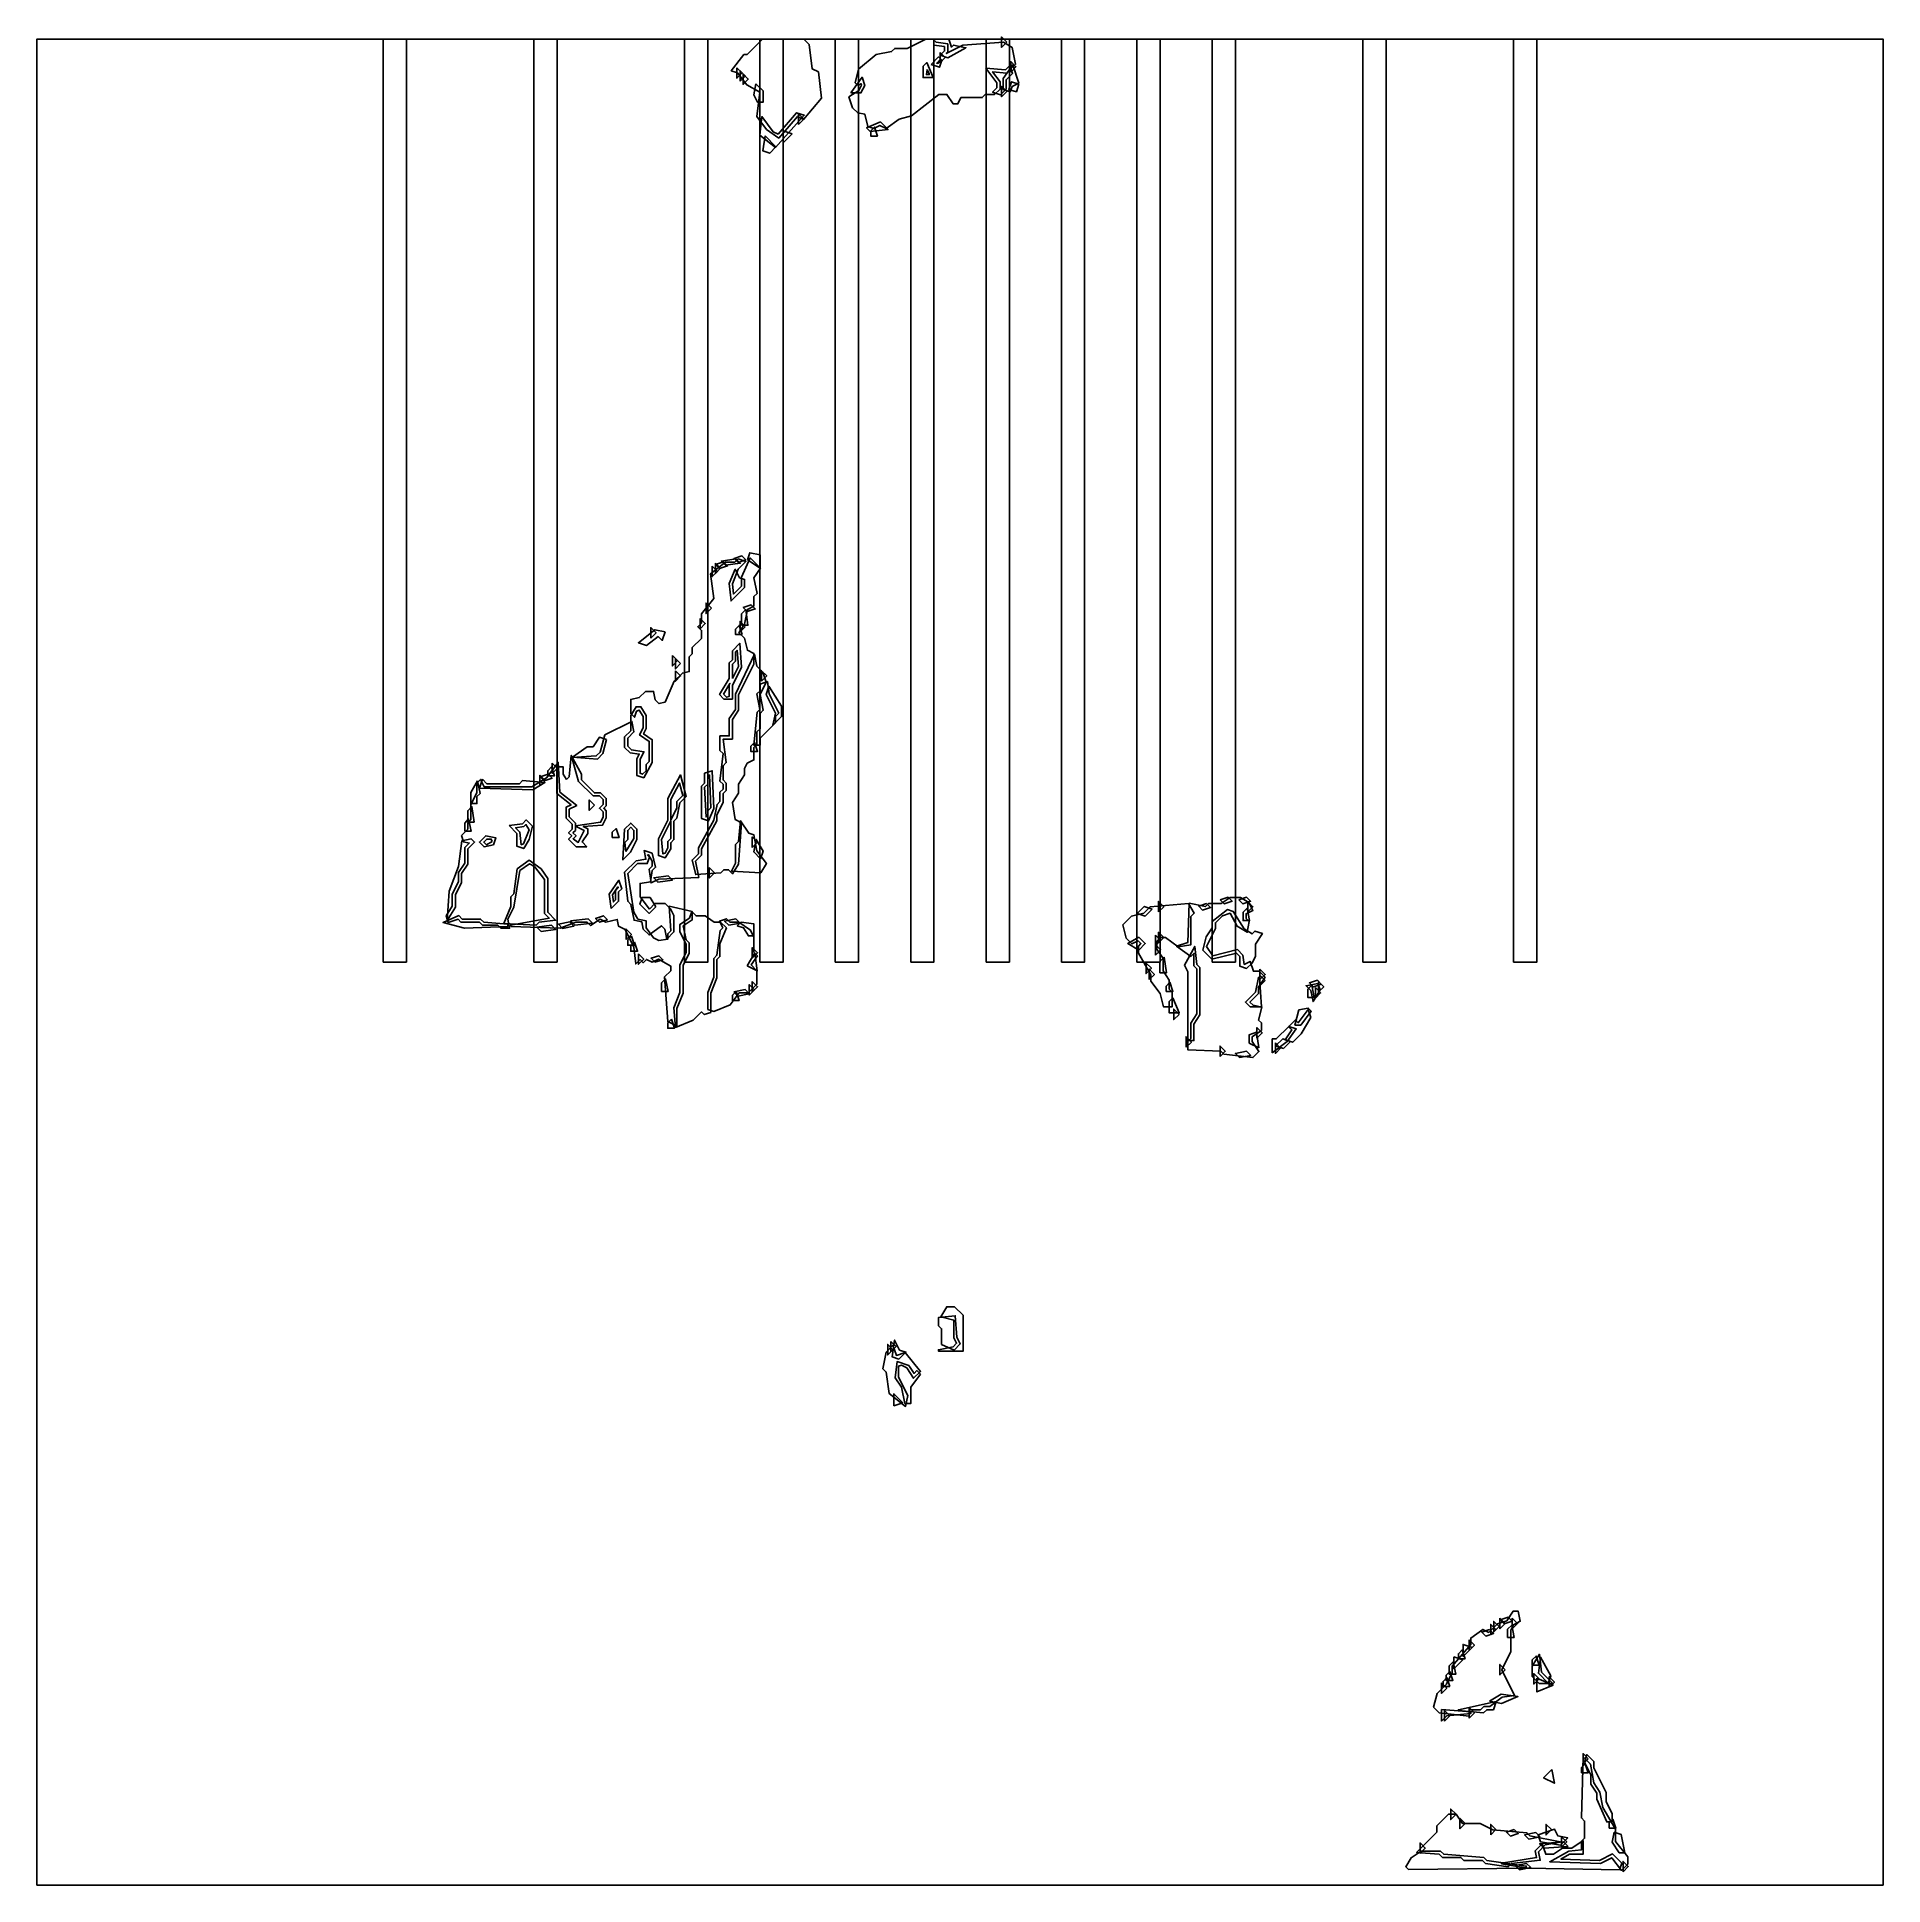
# Model space of a CAD drawing. Header units: millimetres. Extents: x 0 to 283, y 0 to 283.
import ezdxf

# ---------------------------------------------------------------- set-up
doc = ezdxf.new("R2010")
doc.units = ezdxf.units.MM
for name, color, linetype in [('CUT_OUTLINE', 5, 'Continuous'), ('CUT_SLOT', 1, 'Continuous'), ('ENG_D', 3, 'Continuous'), ('ENG_K', 2, 'Continuous'), ('ENG_L', 4, 'Continuous')]:
    doc.layers.add(name, color=color, linetype=linetype)

msp = doc.modelspace()

# ---------------------------------------------------------------- linework, layer by layer
at = {"layer": 'CUT_OUTLINE'}
msp.add_lwpolyline([(0, 0), (282.84, 0), (282.84, 282.84), (0, 282.84), (0, 0)], close=True, dxfattribs=at)
at = {"layer": 'CUT_SLOT'}
for points in [[(53.04, 141.42), (56.6, 141.42), (56.6, 282.84), (53.04, 282.84), (53.04, 141.42)], [(76.13, 141.42), (79.69, 141.42), (79.69, 282.84), (76.13, 282.84), (76.13, 141.42)], [(99.22, 141.42), (102.79, 141.42), (102.79, 282.84), (99.22, 282.84), (99.22, 141.42)], [(110.77, 141.42), (114.34, 141.42), (114.34, 282.84), (110.77, 282.84), (110.77, 141.42)], [(122.32, 141.42), (125.88, 141.42), (125.88, 282.84), (122.32, 282.84), (122.32, 141.42)], [(133.87, 141.42), (137.43, 141.42), (137.43, 282.84), (133.87, 282.84), (133.87, 141.42)], [(145.41, 141.42), (148.98, 141.42), (148.98, 282.84), (145.41, 282.84), (145.41, 141.42)], [(156.96, 141.42), (160.52, 141.42), (160.52, 282.84), (156.96, 282.84), (156.96, 141.42)], [(168.51, 141.42), (172.07, 141.42), (172.07, 282.84), (168.51, 282.84), (168.51, 141.42)], [(180.05, 141.42), (183.62, 141.42), (183.62, 282.84), (180.05, 282.84), (180.05, 141.42)], [(203.15, 141.42), (206.71, 141.42), (206.71, 282.84), (203.15, 282.84), (203.15, 141.42)], [(226.24, 141.42), (229.81, 141.42), (229.81, 282.84), (226.24, 282.84), (226.24, 141.42)]]:
    msp.add_lwpolyline(points, close=True, dxfattribs=at)
at = {"layer": 'ENG_D'}
for points in [[(139.06, 281.7), (137.41, 281.93), (137.41, 282.84), (139.71, 282.84), (140.11, 281.63), (140.4, 281.92), (142.33, 281.53), (139.56, 279.99), (138.39, 280.38), (139.06, 281.05), (139.06, 281.7)], [(138.36, 280.82), (139.16, 280.01), (138.36, 279.21), (138.36, 280.82)], [(148.59, 282.37), (147.79, 281.57), (147.79, 283.18), (148.59, 282.37)], [(107.24, 278.46), (108.05, 277.66), (107.24, 276.85), (107.24, 278.46)], [(107.72, 276.38), (107.72, 277.99), (108.52, 277.19), (107.72, 276.38)], [(108.19, 277.52), (108.99, 276.71), (108.19, 275.91), (108.19, 277.52)], [(137.3, 276.95), (135.76, 276.95), (135.76, 278.7), (136.32, 279.25), (137.3, 276.95)], [(136.98, 278.97), (138.12, 280.11), (138.63, 279.61), (138.27, 278.54), (136.98, 278.97)], [(147.08, 275.4), (147.08, 276.16), (145.39, 278.41), (148.4, 278.14), (149.07, 278.8), (149.47, 277.59), (148.49, 276.62), (148.49, 275.2), (147.61, 274.32), (146.41, 274.73), (147.08, 275.4)], [(149.2, 277.8), (149.2, 279.4), (150, 278.6), (149.2, 277.8)], [(110.16, 276.01), (111.25, 274.93), (111.25, 273.18), (110.4, 273.18), (109.83, 274.32), (110.16, 276.01)], [(124.7, 274.59), (126.41, 276.99), (126.83, 275.75), (126.25, 274.59), (124.7, 274.59)], [(150.44, 275.92), (150.06, 274.77), (148.9, 275.15), (149.29, 276.31), (150.44, 275.92)], [(113.17, 266.26), (110.77, 268.12), (111.08, 270.97), (112.82, 268.65), (113.55, 268.29), (116.36, 271.57), (117.56, 271.17), (113.17, 266.26)], [(129.22, 270.16), (130.39, 268.99), (127.66, 268.69), (127.1, 269.25), (129.22, 270.16)], [(65.02, 160.81), (66, 161.79), (66, 162.73), (66.47, 163.2), (66.47, 165.52), (67.41, 167.4), (67.41, 168.86), (67.95, 169.4), (68.5, 168.29), (75.83, 168.29), (78.09, 169.65), (79.86, 172.01), (80.13, 167.47), (82.69, 165.42), (81.55, 164.85), (81.55, 163.67), (82.5, 162.73), (82.5, 162.3), (86.35, 162.85), (86.74, 163.63), (86.74, 164.42), (86.17, 164.99), (86.74, 165.56), (86.74, 166.31), (86.17, 166.88), (85.23, 166.88), (82.99, 169.11), (81.95, 172.75), (85.69, 173), (86.29, 173.6), (87.01, 176.23), (91.15, 178.3), (91.47, 176.7), (90.51, 175.74), (90.51, 174.52), (91.09, 173.93), (92.99, 173.66), (92.4, 172.48), (92.4, 170.35), (92.8, 170.21), (93.34, 170.75), (93.34, 171.69), (93.81, 172.16), (93.81, 175.24), (92.33, 176.22), (92.87, 177.3), (92.87, 179.07), (92.29, 180.03), (91.87, 179.89), (91.56, 178.93), (90.98, 179.51), (90.98, 181.68), (92.28, 181.94), (93.24, 182.9), (94.47, 182.9), (94.73, 181.61), (95.3, 181.04), (96.23, 181.23), (97.62, 184.45), (98.88, 185.71), (99.94, 185.93), (99.94, 188.19), (100.41, 188.66), (100.41, 189.6), (101.82, 191.02), (101.82, 192.24), (101.25, 192.8), (101.82, 193.37), (101.82, 194.77), (103.7, 197.12), (103.22, 200.92), (105.51, 202.7), (106.91, 202.7), (107.42, 203.21), (108.62, 202.81), (107.45, 201.63), (106.54, 199.37), (106.72, 197.8), (107.95, 199.03), (107.95, 200.4), (109.29, 203.35), (110.85, 201.79), (109.85, 200.3), (110.33, 197.91), (109.84, 197.42), (109.84, 195.96), (108.87, 195.47), (108.41, 193.18), (107.55, 191.89), (108.4, 191.04), (108.86, 189.2), (109.84, 188.71), (109.84, 187.09), (107.48, 182.38), (107.48, 180.01), (106.54, 178.59), (106.54, 175.6), (105.15, 175.6), (105.61, 171.98), (105.12, 171.49), (105.12, 169.33), (105.59, 168.86), (105.59, 167.72), (105.12, 167.25), (105.12, 165.88), (104.18, 163.99), (104.18, 163.04), (101.82, 158.8), (101.82, 157.82), (100.9, 156.9), (101.4, 154.4), (95.28, 154.15), (94.09, 153.56), (93.8, 155.65), (94.28, 156.13), (94.28, 156.91), (93.7, 157.87), (93.54, 157.82), (93.84, 157.51), (93.51, 156.51), (92.02, 156.51), (90.53, 155.01), (91.44, 149.05), (92.07, 148), (93.34, 147.74), (93.34, 146.68), (94.44, 145.14), (95.26, 144.73), (96.64, 144.93), (96.64, 145.76), (97.1, 146.23), (96.85, 149.97), (100.41, 149.15), (100.41, 147.89), (99.02, 146.97), (99.45, 144.84), (99.94, 144.35), (99.94, 142.78), (98.99, 140.89), (98.99, 136.66), (98.05, 134.3), (98.05, 131.61), (96.65, 132.31), (96.16, 139.15), (97.11, 140.1), (97.11, 140.81), (95.22, 141.86), (94.28, 141.39), (93.38, 141.84), (92.87, 141.32), (92.4, 141.8), (91.74, 141.14), (91.46, 143.71), (90.1, 146.43), (89.12, 146.92), (88.91, 147.97), (87.18, 147.54), (86.28, 147.98), (84.82, 147.01), (84.28, 147.55), (82.54, 147.55), (80.18, 146.61), (72.61, 146.89), (72.59, 147.1), (78.48, 148.17), (77.78, 148.87), (77.78, 154.07), (76.21, 156.08), (75.45, 156.47), (73.99, 155.43), (73.06, 149.83), (72.14, 147.99), (72.41, 146.61), (71.08, 146.61), (70.61, 147.08), (68.26, 147.08), (67.78, 147.55), (64.96, 147.55), (64.52, 147.99), (63.02, 147.49), (62.67, 148.53), (63.64, 149.98), (63.64, 151.85), (64.58, 153.73), (64.58, 155.16), (65.53, 156.58), (65.53, 158.96), (66.23, 159.66), (65.34, 159.84), (65.02, 160.81)], [(96.24, 192.04), (95.8, 190.72), (95.2, 191.31), (93.38, 189.95), (92.14, 190.36), (94.69, 192.35), (96.24, 192.04)], [(97.35, 188.42), (98.15, 187.62), (97.35, 186.81), (97.35, 188.42)], [(98.62, 187.15), (97.82, 186.34), (97.82, 187.95), (98.62, 187.15)], [(106.54, 184.85), (107.48, 186.72), (107.28, 189.21), (107.01, 188.94), (107.01, 187.52), (106.54, 187.05), (106.54, 184.85)], [(97.82, 186.07), (98.62, 185.26), (97.82, 184.46), (97.82, 186.07)], [(105.18, 182.47), (105.66, 182), (106.07, 182.13), (106.07, 183.9), (106.17, 184.12), (105.18, 182.47)], [(112.19, 182.5), (113.66, 179.56), (113.14, 179.04), (113.14, 178.09), (110.78, 175.74), (110.78, 174.66), (109.81, 174.66), (110.32, 179.71), (110.76, 180.15), (110.29, 182.51), (110.78, 183), (110.78, 184.02), (111.92, 184.4), (112.19, 182.5)], [(111.02, 184.46), (111.02, 186.07), (111.82, 185.26), (111.02, 184.46)], [(109.37, 174.52), (109.94, 175.09), (110.4, 173.71), (109.37, 173.71), (109.37, 174.52)], [(102.3, 168.2), (102.52, 163.66), (102.77, 163.75), (102.77, 164.62), (103.23, 165.08), (103.02, 170.09), (102.77, 170.01), (102.77, 168.67), (102.3, 168.2)], [(97.11, 163.16), (98.05, 165.05), (98.05, 166.03), (98.97, 166.95), (98.45, 168.84), (97.11, 166.35), (97.11, 163.16)], [(85.42, 165.46), (84.62, 164.66), (84.62, 166.27), (85.42, 165.46)], [(74.59, 162.18), (73.33, 162), (74, 161.33), (74.21, 159.41), (74.54, 159.52), (75.4, 161.67), (74.91, 162.49), (74.59, 162.18)], [(82.5, 162.25), (82.5, 161.59), (82.12, 161.22), (82.59, 160.75), (82.15, 160.31), (82.92, 159.76), (83.83, 161.59), (82.5, 162.25)], [(90.2, 158.38), (91.45, 160.35), (91.45, 161.59), (90.98, 162.07), (90.51, 161.59), (90.51, 160.18), (90.05, 159.72), (90.2, 158.38)], [(96.24, 158.11), (96.64, 158.92), (96.64, 159.9), (97.11, 160.38), (97.11, 163.05), (95.7, 160.23), (95.9, 158), (96.24, 158.11)], [(110.91, 155.08), (106.4, 155.35), (107.01, 156.56), (107.01, 159.43), (107.49, 159.91), (107.78, 163.09), (109.05, 161.18), (109.81, 160.93), (110.29, 158.49), (111.77, 156.52), (110.91, 155.08)], [(69.72, 159.91), (69.6, 160.28), (68.92, 160.28), (68.45, 159.81), (68.86, 159.4), (69.72, 159.91)], [(103, 155.9), (103.81, 155.09), (103, 154.29), (103, 155.9)], [(88.62, 150.95), (88.62, 152.36), (89.06, 152.8), (89.02, 152.93), (88.16, 151.73), (88.32, 150.64), (88.62, 150.95)], [(94.81, 149.87), (93.81, 148.87), (92.36, 150.31), (92.7, 151.32), (93.94, 151.32), (94.81, 149.87)], [(171.83, 149.1), (171.83, 150.71), (172.63, 149.91), (171.83, 149.1)], [(187.62, 130.92), (186.2, 129.98), (186.2, 129.24), (187.22, 127.72), (186.29, 126.8), (181.85, 127.29), (181.39, 127.76), (176.31, 128), (176.31, 129.26), (176.78, 129.73), (176.78, 132.06), (177.72, 133.48), (177.72, 140.38), (177.25, 140.85), (177.25, 142.74), (176.8, 142.29), (174.61, 143.86), (176.31, 144.42), (176.55, 150.43), (179.06, 149.93), (179.51, 150.38), (181.42, 150.38), (182.83, 151.32), (184.38, 151.32), (185.68, 150.54), (186.29, 149.33), (185.26, 148.82), (185.26, 148.12), (185.75, 147.63), (185.43, 146), (183.91, 146.91), (182.79, 148.91), (181.62, 148.52), (180.55, 147.45), (180.55, 146.55), (179.17, 143.8), (180.18, 142.4), (183.92, 143.33), (184.78, 142.48), (184.98, 141.07), (185.87, 141.52), (186.37, 140.01), (187.25, 140.01), (188.16, 139.09), (187.15, 137.58), (187.15, 136.61), (185.83, 135.29), (186.32, 134.8), (187.67, 134.53), (187.17, 132.54), (187.62, 132.09), (187.62, 130.92)], [(102.77, 134.18), (102.77, 136.75), (103.71, 139.11), (103.71, 141.99), (104.19, 142.47), (104.66, 146.24), (105.07, 146.65), (104.56, 147.69), (105.66, 148.05), (106.16, 147.55), (107.56, 147.55), (109.31, 146.29), (109.84, 145.25), (109.84, 142.93), (110.38, 142.39), (109.43, 140.98), (110.31, 140.1), (110.31, 138.02), (108.99, 136.71), (107.6, 136.71), (106.21, 134.86), (103.72, 133.86), (102.77, 134.18)], [(170.85, 149.54), (169.77, 148.46), (168.56, 148.86), (169.64, 149.94), (170.85, 149.54)], [(168.8, 145.25), (169.8, 144.25), (168.8, 143.25), (167.13, 144.25), (168.8, 145.25)], [(171.36, 145.53), (172.16, 144.72), (171.36, 143.92), (171.36, 145.53)], [(171.83, 144.39), (171.83, 146), (172.63, 145.19), (171.83, 144.39)], [(171.36, 142.5), (171.36, 144.11), (172.16, 143.31), (171.36, 142.5)], [(172.06, 139.77), (172.06, 141.52), (172.7, 142.16), (173.04, 139.77), (172.06, 139.77)], [(169.94, 141.28), (170.75, 140.48), (169.94, 139.67), (169.94, 141.28)], [(170.41, 138.73), (170.41, 140.34), (171.22, 139.54), (170.41, 138.73)], [(173.58, 138.32), (174.04, 136.94), (173.01, 136.94), (173.01, 137.75), (173.58, 138.32)], [(173.48, 135.39), (174.03, 135.94), (175.01, 133.64), (173.48, 133.64), (173.48, 135.39)], [(196.6, 137.15), (195.52, 135.36), (195.18, 137.06), (194.45, 137.79), (196.26, 138.16), (196.6, 137.15)], [(193.32, 134.08), (194.77, 134.37), (195.24, 133.9), (193.63, 131.76), (192.74, 131.76), (193.32, 134.08)], [(189.27, 127.51), (189.27, 129.64), (189.88, 129.64), (191.8, 131.56), (192.95, 131.17), (191.56, 129.23), (189.27, 127.51)], [(138.59, 82.81), (138.59, 85.23), (138.12, 85.7), (138.12, 86.95), (140.69, 87.24), (140.95, 83.97), (141.47, 82.92), (140.53, 81.98), (138.59, 82.81)], [(130.13, 81.67), (131.15, 82.7), (131.67, 81.14), (133.02, 81.59), (135.37, 78.71), (134.31, 77.65), (133.25, 79.25), (132.45, 79.65), (131.99, 79.5), (131.99, 77.84), (133.42, 74.99), (133.09, 73.35), (130.59, 75.3), (130.12, 78.61), (129.62, 79.12), (130.13, 81.67)], [(219.44, 26.87), (219.44, 25.9), (214.85, 26.41), (213.99, 27.27), (214.51, 29.35), (215.95, 30.78), (216.85, 32.58), (216.85, 33.56), (219.67, 36.86), (219.67, 37.83), (221.54, 39.17), (222.46, 38.71), (223.79, 40.04), (225.18, 40.5), (226.15, 41.96), (226.94, 41.96), (227.25, 40.41), (226.21, 39.89), (225.8, 39.07), (225.8, 35.77), (224.42, 33), (226.4, 29.04), (224.48, 28.77), (222.58, 27.34), (221.66, 27.34), (221.19, 26.87), (219.44, 26.87)], [(229.1, 31.96), (229.1, 33.54), (230.2, 35.37), (230.51, 32.64), (232.26, 30.88), (230.18, 30.88), (229.1, 31.96)], [(215.67, 25.12), (215.67, 26.73), (216.47, 25.93), (215.67, 25.12)], [(241.83, 8.55), (241.83, 6.68), (243.72, 4.33), (243.72, 3.2), (242.75, 2.23), (241.29, 4.18), (239.53, 3.3), (231.78, 3.56), (234.69, 5.18), (236.65, 5.4), (236.65, 6.7), (237.12, 7.17), (237.12, 9.8), (236.64, 10.28), (236.9, 19.65), (238.04, 18.5), (238.52, 15.64), (239.46, 14.23), (239.93, 11.87), (241.83, 8.55)], [(214.49, 9.05), (216.28, 10.84), (217.44, 10.84), (218.39, 9.43), (221.14, 9.43), (223.04, 8.48), (228.27, 8.01), (228.75, 7.52), (233.35, 6.6), (233.35, 6.59), (231.1, 6.15), (230.07, 5.11), (230.33, 3.8), (225.91, 3.31), (225.41, 2.81), (221.92, 3.31), (221.46, 3.77), (218.63, 3.77), (218.16, 4.24), (215.33, 4.24), (214.86, 4.72), (211.37, 4.99), (214.49, 8.11), (214.49, 9.05)], [(233.58, 7.4), (234.39, 6.6), (233.58, 5.79), (233.58, 7.4)], [(226.5, 2.97), (228.24, 3.32), (228.87, 2.68), (227.14, 2.34), (226.5, 2.97)]]:
    msp.add_lwpolyline(points, close=True, dxfattribs=at)
at = {"layer": 'ENG_K'}
for points in [[(148.02, 276.79), (149.51, 278.88), (150.43, 276.12), (149.39, 275.6), (149.11, 274.77), (148.02, 275.13), (148.02, 276.79)], [(148.59, 274.83), (147.79, 274.02), (147.79, 275.63), (148.59, 274.83)], [(127.75, 268.8), (128.33, 269.37), (128.78, 267.99), (127.75, 267.99), (127.75, 268.8)], [(111.56, 268.02), (113.23, 266.34), (112.26, 265.37), (111.23, 265.71), (111.56, 268.02)], [(108.85, 203.08), (109.21, 204.15), (110.78, 203.84), (110.78, 201.79), (108.85, 203.08)], [(103.47, 202.09), (104.28, 201.29), (103.47, 200.48), (103.47, 202.09)], [(103.94, 202.57), (104.75, 201.76), (103.94, 200.96), (103.94, 202.57)], [(105.19, 202.74), (105.8, 202.13), (104.59, 201.73), (103.98, 202.34), (105.19, 202.74)], [(105.51, 202.22), (104.86, 202.87), (107.09, 203.19), (107.74, 202.54), (105.51, 202.22)], [(108.62, 203.07), (107.42, 202.67), (106.81, 203.28), (108.02, 203.68), (108.62, 203.07)], [(103.34, 195.63), (102.53, 194.83), (102.53, 196.44), (103.34, 195.63)], [(107.95, 193.04), (107.95, 194.79), (108.59, 195.43), (108.93, 193.04), (107.95, 193.04)], [(108.83, 195.13), (108.22, 195.74), (109.43, 196.14), (110.04, 195.53), (108.83, 195.13)], [(94.05, 191.06), (94.05, 192.67), (94.85, 191.86), (94.05, 191.06)], [(101.59, 194.08), (102.39, 193.28), (101.59, 192.47), (101.59, 194.08)], [(108.04, 191.63), (107.01, 191.63), (107.01, 192.43), (107.58, 193.01), (108.04, 191.63)], [(108.52, 192.8), (107.72, 192), (107.72, 193.61), (108.52, 192.8)], [(112.75, 177.71), (113.13, 179.57), (111.7, 182.42), (112.13, 183.68), (114.08, 180.62), (114.08, 179.04), (112.75, 177.71)], [(87.26, 175.52), (86.72, 173.36), (85.89, 172.53), (82.07, 172.82), (84.31, 174.42), (85.2, 174.42), (86.17, 175.88), (87.26, 175.52)], [(77.07, 168.43), (77.07, 170.04), (77.88, 169.23), (77.07, 168.43)], [(78.32, 170.21), (78.93, 169.6), (77.72, 169.2), (77.11, 169.81), (78.32, 170.21)], [(78.25, 169.94), (78.25, 170.75), (78.83, 171.32), (79.29, 169.94), (78.25, 169.94)], [(78.96, 171.92), (79.76, 171.12), (78.96, 170.32), (78.96, 171.92)], [(98.5, 165.82), (98.03, 163.46), (97.58, 163.01), (97.58, 160.18), (97.11, 159.71), (97.11, 158.8), (96.27, 157.4), (95.22, 157.75), (95.22, 160.33), (96.64, 163.16), (96.64, 166.47), (98.6, 170.1), (99.49, 166.81), (98.5, 165.82)], [(68.25, 169.43), (68.92, 168.76), (73.91, 168.76), (74.39, 169.24), (77.82, 168.93), (75.96, 167.82), (67.79, 168.07), (68.25, 169.43)], [(72.33, 162.33), (74.37, 162.62), (74.95, 163.2), (75.92, 162.24), (75.41, 160.19), (74.59, 158.82), (73.54, 159.16), (73.54, 161.12), (72.33, 162.33)], [(88.15, 160.51), (88.15, 161.32), (88.73, 161.89), (89.19, 160.51), (88.15, 160.51)], [(109.6, 159), (109.6, 160.61), (110.41, 159.81), (109.6, 159)], [(110.88, 157.25), (109.82, 158.31), (110.2, 160.21), (111.27, 158.42), (110.88, 157.25)], [(95.14, 153.66), (94.49, 154.32), (96.72, 154.63), (97.37, 153.98), (95.14, 153.66)], [(179.2, 150.41), (179.81, 149.8), (178.6, 149.4), (177.99, 150.01), (179.2, 150.41)], [(181.29, 150.95), (182.5, 151.35), (183.11, 150.75), (181.9, 150.34), (181.29, 150.95)], [(184.12, 150.95), (185.33, 151.35), (185.93, 150.75), (184.73, 150.34), (184.12, 150.95)], [(185.5, 150.71), (186.3, 149.91), (185.5, 149.1), (185.5, 150.71)], [(68.46, 147.54), (72.13, 147.21), (72.12, 146.89), (65.5, 146.61), (62.22, 147.5), (64.64, 148.54), (65.15, 148.02), (67.98, 148.02), (68.46, 147.54)], [(81.63, 147.57), (82.27, 146.93), (80.53, 146.59), (79.9, 147.22), (81.63, 147.57)], [(81.75, 147.73), (84.47, 148.03), (85.13, 147.37), (82.41, 147.07), (81.75, 147.73)], [(87.41, 147.92), (86.2, 147.52), (85.59, 148.12), (86.8, 148.53), (87.41, 147.92)], [(105.99, 147.06), (105.35, 147.69), (107.09, 148.04), (107.72, 147.4), (105.99, 147.06)], [(107.28, 146.98), (107.87, 147.56), (109.84, 147.28), (109.84, 145.43), (109, 145.43), (108.27, 146.65), (107.28, 146.98)], [(78.81, 147.09), (79.46, 146.44), (77.23, 146.12), (76.57, 146.77), (78.81, 147.09)], [(90.27, 144.86), (90.27, 146.47), (91.08, 145.66), (90.27, 144.86)], [(91.08, 145.39), (91.54, 144.01), (90.51, 144.01), (90.51, 144.82), (91.08, 145.39)], [(91.56, 144.45), (92.02, 143.07), (90.98, 143.07), (90.98, 143.88), (91.56, 144.45)], [(92.16, 142.7), (92.96, 141.89), (92.16, 141.09), (92.16, 142.7)], [(94.69, 141.39), (94.08, 142), (95.29, 142.4), (95.9, 141.79), (94.69, 141.39)], [(108.8, 140.85), (109.98, 142.82), (110.37, 140.07), (108.8, 140.85)], [(109.6, 142.03), (109.6, 143.64), (110.41, 142.84), (109.6, 142.03)], [(96.69, 136.94), (95.7, 136.94), (95.7, 138.22), (96.31, 138.84), (96.69, 136.94)], [(187.64, 134.59), (185.87, 134.59), (185.16, 135.29), (186.69, 136.82), (187.14, 139.07), (187.29, 139.06), (187.64, 134.59)], [(187.38, 140.34), (188.19, 139.54), (187.38, 138.73), (187.38, 140.34)], [(188.19, 138.59), (187.38, 137.79), (187.38, 139.4), (188.19, 138.59)], [(107.11, 136.91), (107.57, 135.53), (106.54, 135.53), (106.54, 136.33), (107.11, 136.91)], [(106.77, 136.85), (108.5, 137.2), (109.14, 136.56), (107.4, 136.22), (106.77, 136.85)], [(109.93, 137.18), (109.13, 136.37), (109.13, 137.98), (109.93, 137.18)], [(109.6, 138.45), (110.41, 137.65), (109.6, 136.85), (109.6, 138.45)], [(194.69, 137.28), (195.31, 137.89), (195.68, 136), (194.69, 136), (194.69, 137.28)], [(196.17, 138.63), (196.78, 138.02), (195.57, 137.62), (194.96, 138.22), (196.17, 138.63)], [(174.99, 133.41), (174.18, 132.6), (174.18, 134.21), (174.99, 133.41)], [(97.21, 132.67), (97.67, 131.29), (96.64, 131.29), (96.64, 132.09), (97.21, 132.67)], [(181.26, 126.95), (181.26, 128.56), (182.06, 127.75), (181.26, 126.95)], [(184.24, 126.79), (183.61, 127.42), (185.34, 127.77), (185.98, 127.13), (184.24, 126.79)], [(140.58, 88.62), (141.89, 87.31), (141.89, 81.79), (138.14, 81.79), (138.12, 82.03), (140.36, 82.48), (140.9, 83.01), (140.48, 83.85), (140.48, 86.55), (138.46, 87.06), (139.4, 88.62), (140.58, 88.62)], [(131.15, 82.02), (130.34, 81.22), (130.34, 82.83), (131.15, 82.02)], [(130.81, 83.3), (131.62, 82.5), (130.81, 81.69), (130.81, 83.3)], [(132.67, 73.91), (131.29, 73.45), (131.29, 75.29), (132.67, 73.91)], [(222.74, 38.32), (222.74, 39.93), (223.54, 39.13), (222.74, 38.32)], [(224.01, 39.6), (223.21, 38.79), (223.21, 40.4), (224.01, 39.6)], [(224.15, 40.87), (224.96, 40.07), (224.15, 39.26), (224.15, 40.87)], [(226, 40.44), (224.8, 40.04), (224.19, 40.64), (225.4, 41.05), (226, 40.44)], [(219.88, 36.4), (218.5, 35.02), (218.5, 36.86), (219.88, 36.4)], [(219.44, 37.57), (220.24, 36.77), (219.44, 35.96), (219.44, 37.57)], [(222.57, 39.16), (223.17, 38.55), (221.97, 38.15), (221.36, 38.76), (222.57, 39.16)], [(216.37, 33.57), (216.99, 34.18), (217.37, 32.29), (216.37, 32.29), (216.37, 33.57)], [(217.08, 34.98), (218.46, 34.52), (217.08, 33.14), (217.08, 34.98)], [(218.82, 34.65), (217.79, 34.65), (217.79, 35.45), (218.36, 36.03), (218.82, 34.65)], [(229.1, 33.71), (229.1, 34.51), (229.68, 35.08), (230.14, 33.71), (229.1, 33.71)], [(216.47, 30.41), (215.43, 30.41), (215.43, 31.21), (216.01, 31.78), (216.47, 30.41)], [(216.48, 32.73), (216.94, 31.35), (215.9, 31.35), (215.9, 32.15), (216.48, 32.73)], [(230.14, 31.58), (229.34, 30.78), (229.34, 32.39), (230.14, 31.58)], [(229.81, 31.71), (232.29, 30.64), (229.81, 29.58), (229.81, 31.71)], [(215.2, 30.97), (216, 30.17), (215.2, 29.37), (215.2, 30.97)], [(222.57, 28.17), (224.34, 29.24), (226.9, 28.87), (224.41, 27.8), (222.57, 28.17)], [(219.67, 26.54), (219.68, 26.27), (216.01, 25.94), (215.2, 25.12), (215.2, 26.89), (219.67, 26.54)], [(221.65, 26.39), (217.79, 26.74), (217.79, 26.85), (223.57, 28.13), (223.14, 26.87), (222.13, 26.87), (221.65, 26.39)], [(237.69, 19.33), (236.88, 18.52), (236.88, 20.13), (237.69, 19.33)], [(232.08, 17.68), (232.49, 15.6), (230.83, 16.43), (232.08, 17.68)], [(236.65, 18.01), (237.22, 18.59), (237.68, 17.21), (236.65, 17.21), (236.65, 18.01)], [(217.42, 10.84), (216.61, 10.04), (216.61, 11.65), (217.42, 10.84)], [(211.9, 4.85), (211.9, 6.46), (212.7, 5.66), (211.9, 4.85)], [(242.47, 2.35), (228.37, 2.59), (224.39, 3.26), (224.39, 3.35), (229.77, 4.2), (229.55, 5.26), (230.62, 6.33), (231.16, 4.71), (232.33, 4.71), (233.75, 5.66), (235.16, 5.66), (236.88, 6.8), (236.88, 4.71), (234.82, 4.71), (233.49, 3.98), (239.42, 3.77), (241.41, 4.77), (242.81, 3.36), (242.47, 2.35)], [(234.58, 5.93), (230.9, 5.65), (230.22, 6.32), (233.91, 6.61), (234.58, 5.93)], [(243.01, 2.02), (243.01, 3.63), (243.81, 2.83), (243.01, 2.02)]]:
    msp.add_lwpolyline(points, close=True, dxfattribs=at)
at = {"layer": 'ENG_L'}
for points in [[(107.34, 277.69), (106.38, 278.01), (108.31, 280.49), (108.8, 280.49), (111.15, 282.84), (117.48, 282.84), (118.31, 282.01), (118.78, 278.28), (119.72, 277.81), (120.22, 273.81), (117.44, 270.53), (116.5, 271), (113.65, 267.68), (111.79, 269), (110.3, 270.99), (110.76, 274.7), (108.74, 275.83), (107.34, 277.69)], [(124.95, 272.34), (124.41, 273.98), (125.92, 274.99), (126.32, 275.79), (126.23, 276.04), (125.87, 275.67), (125.37, 276.17), (125.89, 278.26), (128.59, 280.47), (130.93, 280.94), (131.42, 281.43), (133.35, 281.43), (136.18, 282.84), (137.28, 282.84), (137.76, 282.36), (139.54, 282.1), (139.54, 280.86), (139.32, 280.64), (141.83, 281.9), (148.08, 282.38), (149.41, 281.58), (149.93, 278.99), (148.58, 277.65), (146.41, 277.85), (147.55, 276.32), (147.55, 275.2), (146.7, 274.36), (145.29, 274.36), (144.82, 273.89), (141.57, 273.89), (141.1, 272.94), (140.35, 272.94), (139.41, 274.36), (138.2, 274.36), (133.98, 271.08), (132.1, 270.6), (130.13, 269.13), (129.16, 269.62), (128.24, 269.15), (127.32, 269.46), (126.85, 271.33), (125.75, 271.55), (124.95, 272.34)], [(136.71, 277.59), (136.38, 278.15), (136.27, 277.42), (136.71, 277.42), (136.71, 277.59)], [(138.49, 279.81), (137.85, 279.17), (138.03, 279.12), (138.49, 279.81)], [(116.67, 269.78), (116.67, 271.39), (117.48, 270.59), (116.67, 269.78)], [(115.69, 268.33), (114.32, 266.95), (114.32, 268.79), (115.69, 268.33)], [(108.42, 198.84), (106.36, 196.77), (106.06, 199.44), (106.99, 201.61), (107.65, 200.3), (108.42, 200.05), (108.42, 198.84)], [(106.54, 189.13), (107.68, 190.27), (107.96, 186.63), (106.54, 183.79), (106.54, 181.73), (105.26, 181.73), (104.59, 182.4), (106.07, 184.86), (106.07, 187.25), (106.54, 187.72), (106.54, 189.13)], [(107.01, 180.15), (107.01, 182.49), (109.93, 188.59), (110.29, 186.79), (111.22, 185.86), (111.74, 184.3), (110.79, 182.4), (111.27, 180), (110.78, 179.51), (110.78, 177.15), (110.31, 176.68), (110.31, 174.79), (109.84, 174.32), (109.84, 172.39), (108.83, 171.89), (108.42, 171.06), (108.42, 170.11), (107.48, 168.69), (107.48, 167.28), (106.55, 165.88), (106.99, 163.26), (107.96, 162.77), (107.48, 156.43), (106.58, 154.95), (105.97, 155.56), (105.22, 155.56), (104.76, 155.1), (100.94, 154.84), (100.38, 157.05), (101.35, 158.02), (101.35, 158.92), (103.72, 163.19), (104.2, 165.58), (104.65, 166.03), (104.65, 167.45), (105.12, 167.92), (105.12, 168.67), (104.64, 169.15), (105.11, 173.39), (104.65, 173.85), (104.65, 176.07), (106.07, 176.07), (106.07, 178.73), (107.01, 180.15)], [(90.98, 179.2), (91.79, 180.55), (92.53, 180.55), (93.34, 179.2), (93.34, 177.19), (92.93, 176.39), (94.28, 175.49), (94.28, 172), (92.98, 169.66), (91.92, 170.01), (91.92, 172.59), (92.27, 173.29), (90.87, 173.49), (90.04, 174.32), (90.04, 175.93), (90.98, 176.87), (90.98, 179.2)], [(81.13, 169.38), (81.56, 169.81), (81.86, 173.08), (83.44, 170.24), (83.44, 169.33), (85.42, 167.35), (86.36, 167.35), (87.21, 166.5), (87.21, 165.37), (86.84, 164.99), (87.21, 164.62), (87.21, 163.52), (86.65, 162.41), (83.69, 162.18), (84.38, 161.84), (84.38, 161.15), (83.51, 159.84), (84.24, 159.1), (82.63, 159.1), (81.46, 160.28), (81.93, 160.75), (81.46, 161.22), (82.02, 161.79), (82.02, 162.54), (81.08, 163.48), (81.08, 165.14), (81.83, 165.51), (79.67, 167.24), (79.67, 171.36), (80.61, 171.36), (80.61, 170.24), (81.13, 169.38)], [(102.29, 170.35), (103.46, 170.74), (103.71, 164.95), (102.9, 163.05), (101.82, 163.41), (101.82, 168.39), (102.29, 168.86), (102.29, 170.35)], [(67.52, 169.17), (67.9, 167.27), (67.41, 166.78), (67.41, 165.7), (66.47, 165.7), (66.47, 167.41), (67.52, 169.17)], [(66.98, 162.87), (66, 162.87), (66, 164.62), (66.63, 165.26), (66.98, 162.87)], [(65.53, 161.46), (65.53, 162.73), (66.14, 163.35), (66.52, 161.46), (65.53, 161.46)], [(91.92, 160.22), (90.94, 158.25), (89.77, 157.08), (90.04, 161.8), (90.98, 162.73), (91.92, 161.79), (91.92, 160.22)], [(66, 158.77), (66, 156.43), (65.05, 155.02), (65.05, 153.62), (64.11, 151.74), (64.11, 149.84), (62.87, 147.77), (63.17, 152.31), (64.59, 156.09), (65.08, 160), (66.55, 160.3), (67.04, 159.81), (66, 158.77)], [(69.95, 159.37), (68.51, 159.08), (67.78, 159.81), (68.75, 160.77), (70.31, 160.46), (69.95, 159.37)], [(77.25, 155.73), (78.25, 154.22), (78.25, 149.06), (79.47, 147.84), (76.95, 147.56), (76.46, 147.07), (71.55, 147.33), (72.6, 149.95), (72.6, 151.42), (73.08, 151.9), (73.55, 155.7), (75.42, 157.03), (77.25, 155.73)], [(93.83, 149.55), (94.65, 150.38), (96.26, 150.38), (97.07, 149.57), (97.58, 148.55), (97.58, 146.04), (96.49, 144.95), (96.19, 146.49), (95.67, 147), (93.79, 145.59), (92.89, 146.49), (92.67, 147.59), (91.49, 147.82), (91, 150.26), (90.52, 150.74), (90.03, 155.18), (91.81, 156.96), (93.29, 157.18), (93.03, 158.51), (94.24, 158.1), (94.78, 155.96), (94.27, 155.45), (94.02, 153.71), (92.4, 153.47), (92.4, 151.4), (93.83, 149.55)], [(87.99, 149.64), (87.67, 151.85), (89.17, 153.96), (89.6, 152.67), (89.1, 152.17), (89.1, 150.75), (87.99, 149.64)], [(171.59, 143.38), (172.53, 141.96), (172.53, 140.08), (173.48, 138.66), (173.48, 137.28), (173.95, 136.8), (173.95, 134.59), (172.59, 134.59), (172.08, 136.6), (170.65, 138.51), (170.65, 139.47), (168.76, 142.77), (168.76, 143.88), (169.14, 144.25), (168.72, 144.67), (167.77, 144.2), (166.9, 145.07), (166.38, 147.15), (167.7, 148.47), (169.59, 148.94), (170.54, 149.9), (176.43, 150.39), (177.31, 148.93), (176.78, 148.39), (176.78, 144.05), (174.83, 143.77), (172.93, 145.19), (172.16, 145.19), (171.59, 144.62), (171.59, 143.38)], [(100.54, 132.5), (97.85, 131.42), (97.58, 134.39), (98.52, 136.75), (98.52, 141.01), (99.47, 142.89), (99.47, 144.19), (98.52, 146.08), (98.52, 147.2), (99.98, 148.17), (100.31, 149.16), (100.98, 148.49), (102.37, 148.49), (103.78, 147.55), (104.75, 147.55), (105.64, 146.66), (104.65, 144.2), (104.65, 142.27), (104.18, 141.8), (104.18, 139.02), (103.24, 136.66), (103.24, 133.71), (102.23, 133.37), (101.82, 133.78), (100.54, 132.5)], [(184.32, 142.27), (183.78, 142.81), (180, 141.87), (178.64, 143.23), (179.15, 145.29), (180.08, 146.68), (180.08, 147.66), (182.39, 149.46), (183.29, 149.16), (184.96, 146.54), (186.17, 145.73), (186.61, 146.17), (187.75, 145.79), (186.68, 144.18), (186.68, 142.31), (186.16, 141.28), (185.33, 140.44), (184.32, 140.78), (184.32, 142.27)], [(185.41, 149.68), (185.79, 147.79), (184.79, 147.79), (184.79, 149.06), (185.41, 149.68)], [(177.25, 131.92), (177.25, 129.4), (176.31, 129.4), (176.31, 139.95), (175.8, 140.96), (177.4, 143.83), (177.71, 141.06), (178.19, 140.58), (178.19, 133.34), (177.25, 131.92)], [(195.87, 137.51), (196.67, 136.71), (195.87, 135.9), (195.87, 137.51)], [(196.34, 136.85), (196.34, 138.45), (197.14, 137.65), (196.34, 136.85)], [(195.18, 132.91), (193.7, 130.43), (192.4, 129.13), (191.26, 129.51), (192.27, 131.02), (191.76, 131.52), (192.8, 132.56), (193.25, 132.12), (194.77, 134.14), (195.18, 132.91)], [(187.21, 128.28), (185.73, 129.02), (185.73, 130.28), (186.87, 130.66), (187.21, 128.28)], [(186.91, 129.77), (186.91, 131.38), (187.72, 130.58), (186.91, 129.77)], [(176.07, 128.36), (176.07, 129.97), (176.87, 129.16), (176.07, 128.36)], [(189.74, 129.03), (190.55, 128.22), (189.74, 127.42), (189.74, 129.03)], [(190.98, 128.19), (189.78, 128.59), (190.86, 129.67), (192.06, 129.27), (190.98, 128.19)], [(132.16, 81.98), (133.14, 81.66), (132.06, 80.58), (131.03, 80.92), (131.4, 83.51), (132.16, 81.98)], [(135.37, 78.28), (133.88, 76.29), (133.88, 73.77), (132.98, 73.77), (132.48, 76.28), (131.51, 77.72), (131.79, 80.22), (133.56, 79.63), (134.39, 78.39), (134.82, 78.82), (135.37, 78.28)], [(226.33, 37.95), (225.33, 37.95), (225.33, 39.22), (225.95, 39.84), (226.33, 37.95)], [(226.04, 40.87), (226.84, 40.07), (226.04, 39.26), (226.04, 40.87)], [(230.38, 34.9), (231.95, 32.08), (231.56, 30.91), (230.03, 32.44), (230.38, 34.9)], [(224.96, 33), (224.15, 32.19), (224.15, 33.8), (224.96, 33)], [(231.7, 30.31), (231.7, 31.92), (232.5, 31.11), (231.7, 30.31)], [(219.44, 25.59), (219.44, 27.2), (220.24, 26.4), (219.44, 25.59)], [(238.06, 15.48), (238.06, 16.91), (237.1, 18.84), (237.48, 20), (238.53, 18.95), (238.53, 17.97), (240.42, 14.2), (240.42, 12.78), (241.36, 10.9), (241.36, 9.66), (240.5, 9.66), (239, 13.15), (239, 14.07), (238.06, 15.48)], [(218.02, 10.23), (218.83, 9.43), (218.02, 8.62), (218.02, 10.23)], [(222.74, 7.68), (222.74, 9.29), (223.54, 8.49), (222.74, 7.68)], [(226.34, 8.52), (226.95, 7.91), (225.74, 7.51), (225.13, 8.12), (226.34, 8.52)], [(233.43, 6.11), (230.34, 6.63), (229.98, 7.69), (232.52, 8.54), (233.03, 7.52), (234.53, 7.22), (233.43, 6.11)], [(232.03, 8.49), (231.22, 7.68), (231.22, 9.29), (232.03, 8.49)], [(241.46, 10.1), (241.92, 8.72), (240.89, 8.72), (240.89, 9.53), (241.46, 10.1)], [(230.29, 7.4), (228.55, 7.05), (227.92, 7.69), (229.65, 8.03), (230.29, 7.4)], [(242.41, 4.95), (241.34, 6.55), (241.65, 8.09), (242.74, 7.72), (243.3, 4.95), (242.41, 4.95)], [(210.15, 2.36), (209.71, 2.79), (210.54, 4.17), (212.06, 5.19), (215.06, 5.19), (215.54, 4.71), (221.67, 4.24), (222.14, 3.76), (228.17, 2.9), (228.15, 2.61), (210.15, 2.36)]]:
    msp.add_lwpolyline(points, close=True, dxfattribs=at)

doc.saveas('drawing.dxf')
